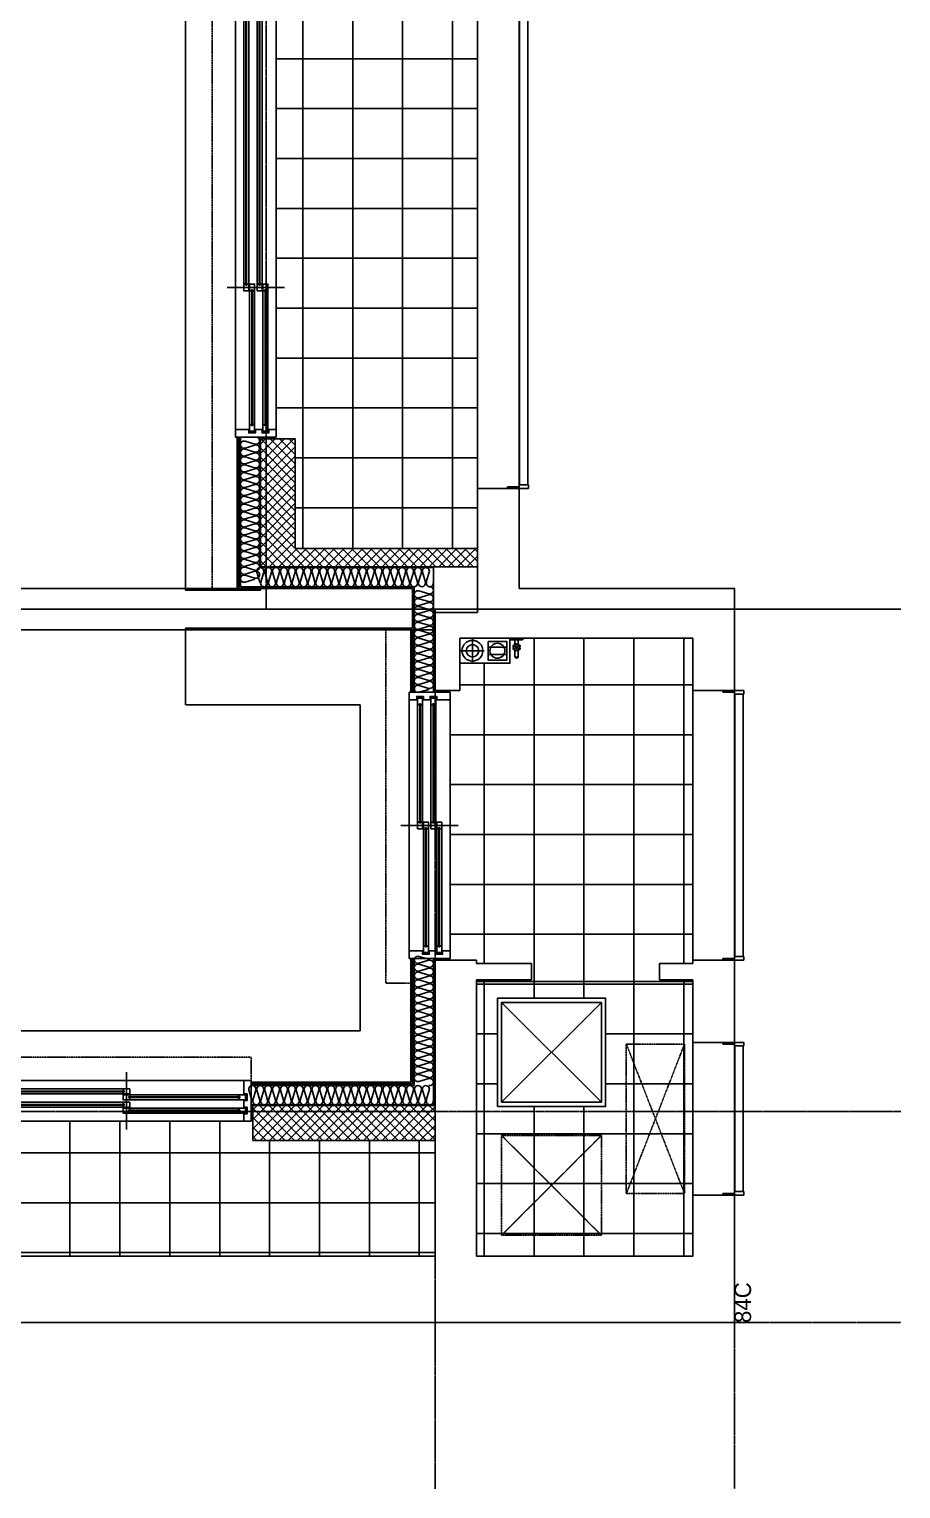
# Model space of a CAD drawing. Header units: millimetres. Extents: x 18456 to 179493, y -203649 to 469211.
# Drawn here: x 146265 to 151505, y -120631 to -111852 of the extents above; entities that cross this region are included whole.
import ezdxf

# ---------------------------------------------------------------- set-up
doc = ezdxf.new("R2010")
doc.units = ezdxf.units.MM
for name, pattern in [('X-평면도(기본형)$0$CEN', [52.5, 50, -1, 0.5, -1]), ('X-평면도(기본형)$0$HID', [2.8, 1.8, -1]), ('X-평면도(기본형)$0$HID2', [7.5, 6, -1.5])]:
    doc.linetypes.add(name, pattern=pattern)
for name, color, linetype, true_color in [('X-평면도(기본형)$0$40HAT', 9, 'Continuous', 0x808080), ('X-평면도(기본형)$0$4ELE', 4, 'Continuous', 0x00ffff), ('X-평면도(기본형)$0$4GYP', 4, 'Continuous', 0x00ffff), ('X-평면도(기본형)$0$8ELE', 9, 'Continuous', 0x808080), ('X-평면도(기본형)$0$A06-시설물-설비', 4, 'Continuous', 0x00ffff), ('X-평면도(기본형)$0$AHID', 5, 'X-평면도(기본형)$0$HID', 0x0000ff), ('X-평면도(기본형)$0$CEN', 1, 'X-평면도(기본형)$0$CEN', 0xff0000), ('X-평면도(기본형)$0$DEFTXT', 7, 'Continuous', 0x7fdfff), ('X-평면도(기본형)$0$ETC', 9, 'Continuous', 0x808080), ('X-평면도(기본형)$0$FUR', 6, 'Continuous', 0xff00ff), ('X-평면도(기본형)$0$INS', 9, 'Continuous', 0x808080), ('X-평면도(기본형)$0$INSUL', 9, 'Continuous', 0x808080), ('X-평면도(기본형)$0$MC', 7, 'Continuous', 0x7f7fff), ('X-평면도(기본형)$0$PIPE', 4, 'Continuous', 0x00ffff), ('X-평면도(기본형)$0$TIL', 5, 'Continuous', 0x0000ff), ('X-평면도(기본형)$0$UIS', 7, 'X-평면도(기본형)$0$HID2', 0x000000), ('X-평면도(기본형)$0$W1', 2, 'Continuous', 0xffff00), ('X-평면도(기본형)$0$W2', 3, 'Continuous', 0x00ff00), ('X-평면도(기본형)$0$WID', 4, 'Continuous', 0x00ffff), ('X-평면도(기본형)$0$국기계양대', 9, 'Continuous', 0x808080), ('X-평면도(기본형)$0$피난구', 9, 'Continuous', 0x808080)]:
    doc.layers.add(name, color=color, linetype=linetype, true_color=true_color)
doc.styles.add('맑은 고딕 Regular', font='')
doc.styles.get('맑은 고딕 Regular').set_extended_font_data('M+39D80 怨좊뵓')
pattern_1 = [(315, (-516301.965, -267489.793), (28.2842712, 28.2842712), []), (45, (-516301.965, -267489.793), (-28.2842712, 28.2842712), [])]

# ---------------------------------------------------------------- blocks, each defined once
blk = doc.blocks.new('U61 (X-평면도(기본형)$0$ng)')
at = {"color": 0, "linetype": 'ByBlock', "lineweight": -2}
for p, q in [((-460, -103.5), (-460, 22.5)), ((-460, 22.5), (-450, 22.5)), ((-450, 22.5), (-450, -47.5)), ((450, 22.5), (460, 22.5)), ((450, -47.5), (450, 22.5)), ((460, 22.5), (460, -103.5)), ((-460, -47.5), (-438, -47.5)), ((-438, -47.5), (-438, -50.5)), ((438, -50.5), (-438, -50.5)), ((-438, -50.5), (-438, -100.5)), ((-438, -50.5), (438, -50.5)), ((438, -50.5), (438, -47.5)), ((438, -47.5), (460, -47.5)), ((438, -100.5), (438, -50.5)), ((-438, -103.5), (-460, -103.5)), ((-438, -100.5), (438, -100.5)), ((438, -100.5), (-438, -100.5)), ((-438, -100.5), (-438, -103.5)), ((438, -103.5), (438, -100.5)), ((460, -103.5), (438, -103.5))]:
    blk.add_line(p, q, dxfattribs=at)
blk = doc.blocks.new('U165 (X-평면도(기본형)$0$ng)')
at = {"color": 0, "linetype": 'ByBlock', "lineweight": -2}
for p, q in [((-810, -103.5), (-810, 22.5)), ((-810, 22.5), (-800, 22.5)), ((-800, 22.5), (-800, -47.5)), ((800, 22.5), (810, 22.5)), ((800, -47.5), (800, 22.5)), ((810, 22.5), (810, -103.5)), ((-810, -47.5), (-788, -47.5)), ((-788, -47.5), (-788, -50.5)), ((788, -50.5), (-788, -50.5)), ((-788, -50.5), (-788, -100.5)), ((-788, -50.5), (788, -50.5)), ((788, -50.5), (788, -47.5)), ((788, -47.5), (810, -47.5)), ((788, -100.5), (788, -50.5)), ((-788, -103.5), (-810, -103.5)), ((-788, -100.5), (788, -100.5)), ((788, -100.5), (-788, -100.5)), ((-788, -100.5), (-788, -103.5)), ((788, -103.5), (788, -100.5)), ((810, -103.5), (788, -103.5))]:
    blk.add_line(p, q, dxfattribs=at)
blk = doc.blocks.new('X-평면도(기본형)$0$국기계양대')
at = {"color": 0, "linetype": 'ByBlock', "lineweight": -2}
for p, q in [((-64, 0), (0, 0)), ((-64, 0), (-64, -20)), ((0, 0), (0, -20)), ((-64, -20), (-52, -20)), ((-54, -10), (-10, -10)), ((-54, -10), (-54, -20)), ((-49, -35), (-54, -10)), ((-49, -35), (-15, -35)), ((-49, -35), (-49, -75)), ((-49, -75), (-15, -75)), ((-47, -75), (-47, -140)), ((-17, -75), (-17, -140)), ((-15, -35), (-10, -10)), ((-15, -35), (-15, -75)), ((-12, -20), (0, -20)), ((-10, -10), (-10, -20))]:
    blk.add_line(p, q, dxfattribs=at)
blk.add_circle((-32, -140), 15, dxfattribs=at)
blk = doc.blocks.new('U60 (X-평면도(기본형)$0$ng)')
at = {"color": 0, "linetype": 'ByBlock', "lineweight": -2}
for p, q in [((-1660, -103.5), (-1660, 22.5)), ((-1660, 22.5), (-1650, 22.5)), ((-1650, 22.5), (-1650, -47.5)), ((1650, 22.5), (1660, 22.5)), ((1650, -47.5), (1650, 22.5)), ((1660, 22.5), (1660, -103.5)), ((-1660, -47.5), (-1638, -47.5)), ((-1638, -47.5), (-1638, -50.5)), ((1638, -50.5), (-1638, -50.5)), ((-1638, -50.5), (-1638, -100.5)), ((-1638, -50.5), (1638, -50.5)), ((1638, -50.5), (1638, -47.5)), ((1638, -47.5), (1660, -47.5)), ((1638, -100.5), (1638, -50.5)), ((-1638, -103.5), (-1660, -103.5)), ((-1638, -100.5), (1638, -100.5)), ((1638, -100.5), (-1638, -100.5)), ((-1638, -100.5), (-1638, -103.5)), ((1638, -103.5), (1638, -100.5)), ((1660, -103.5), (1638, -103.5))]:
    blk.add_line(p, q, dxfattribs=at)
at = {"layer": 'X-평면도(기본형)$0$국기계양대'}
blk.add_blockref('X-평면도(기본형)$0$국기계양대', (1570, -53), dxfattribs=at)
blk = doc.blocks.new('X-평면도(기본형)$0$DW2700v')
at = {"layer": 'X-평면도(기본형)$0$WID', "color": 8, "true_color": 0x808080}
for p, q in [((2655, 0), (45, 0)), ((2628.5, -63), (916.5, -63)), ((916.5, -67), (916.5, -63)), ((2628.5, -67), (916.5, -67)), ((2628.5, -67), (2628.5, -63)), ((883.5, -98), (71.5, -98)), ((71.5, -102), (71.5, -98)), ((883.5, -102), (71.5, -102)), ((883.5, -102), (883.5, -98)), ((2628.5, -143), (916.5, -143)), ((916.5, -147), (916.5, -143)), ((2628.5, -147), (916.5, -147)), ((2628.5, -147), (2628.5, -143)), ((45, -245), (2655, -245)), ((883.5, -178), (71.5, -178)), ((71.5, -182), (71.5, -178)), ((883.5, -182), (71.5, -182)), ((883.5, -182), (883.5, -178))]:
    blk.add_line(p, q, dxfattribs=at)
at = {"layer": 'X-평면도(기본형)$0$WID', "color": 1, "true_color": 0xff0000}
blk.add_line((900, -295), (900, 50), dxfattribs=at)
at = {"layer": 'X-평면도(기본형)$0$WID'}
for p, q in [((75, -85), (880, -85)), ((920, -50), (2625, -50)), ((920, -80), (2625, -80)), ((75, -115), (880, -115)), ((75, -165), (880, -165)), ((920, -130), (2625, -130)), ((920, -160), (2625, -160)), ((75, -195), (880, -195))]:
    blk.add_line(p, q, dxfattribs=at)
for points in [[(0, -245), (45, -245), (45, -200), (25, -200), (25, -160), (45, -160), (45, -120), (25, -120), (25, -80), (45, -80), (45, 0), (0, 0)], [(2700, 0), (2655, 0), (2655, -45), (2675, -45), (2675, -85), (2655, -85), (2655, -125), (2675, -125), (2675, -165), (2655, -165), (2655, -245), (2700, -245)], [(75, -85), (35, -85), (35, -115), (75, -115), (75, -105), (69.5, -103.2), (69.5, -96.8), (75, -95)], [(920, -50), (880, -50), (880, -80), (920, -80), (920, -70), (914.5, -68.2), (914.5, -61.8), (920, -60)], [(880, -85), (920, -85), (920, -115), (880, -115), (880, -105), (885.5, -103.2), (885.5, -96.8), (880, -95)], [(2625, -50), (2665, -50), (2665, -80), (2625, -80), (2625, -70), (2630.5, -68.2), (2630.5, -61.8), (2625, -60)], [(75, -165), (35, -165), (35, -195), (75, -195), (75, -185), (69.5, -183.2), (69.5, -176.8), (75, -175)], [(920, -130), (880, -130), (880, -160), (920, -160), (920, -150), (914.5, -148.2), (914.5, -141.8), (920, -140)], [(880, -165), (920, -165), (920, -195), (880, -195), (880, -185), (885.5, -183.2), (885.5, -176.8), (880, -175)], [(2625, -130), (2665, -130), (2665, -160), (2625, -160), (2625, -150), (2630.5, -148.2), (2630.5, -141.8), (2625, -140)]]:
    blk.add_lwpolyline(points, close=True, dxfattribs=at)
at = {"layer": 'X-평면도(기본형)$0$WID', "color": 8, "true_color": 0x808080}
for points in [[(920, -59.2), (922.7, -60.6), (923.3, -61.6), (923.8, -63)], [(920, -70.8), (922.7, -69.4), (923.3, -68.4), (923.8, -67)], [(2625, -59.2), (2622.3, -60.6), (2621.7, -61.6), (2621.2, -63)], [(2625, -70.8), (2622.3, -69.4), (2621.7, -68.4), (2621.2, -67)], [(75, -94.2), (77.7, -95.6), (78.3, -96.6), (78.8, -98)], [(75, -105.8), (77.7, -104.4), (78.3, -103.4), (78.8, -102)], [(75, -174.2), (77.7, -175.6), (78.3, -176.6), (78.8, -178)], [(880, -94.2), (877.3, -95.6), (876.7, -96.6), (876.2, -98)], [(880, -105.8), (877.3, -104.4), (876.7, -103.4), (876.2, -102)], [(880, -174.2), (877.3, -175.6), (876.7, -176.6), (876.2, -178)], [(920, -139.2), (922.7, -140.6), (923.3, -141.6), (923.8, -143)], [(920, -150.8), (922.7, -149.4), (923.3, -148.4), (923.8, -147)], [(2625, -139.2), (2622.3, -140.6), (2621.7, -141.6), (2621.2, -143)], [(2625, -150.8), (2622.3, -149.4), (2621.7, -148.4), (2621.2, -147)], [(75, -185.8), (77.7, -184.4), (78.3, -183.4), (78.8, -182)], [(880, -185.8), (877.3, -184.4), (876.7, -183.4), (876.2, -182)]]:
    blk.add_lwpolyline(points, dxfattribs=at)
blk = doc.blocks.new('X-평면도(기본형)$0$DW1500')
at = {"layer": 'X-평면도(기본형)$0$WID', "color": 8, "true_color": 0x808080}
for p, q in [((1455, 0), (45, 0)), ((766.5, -63), (1428.5, -63)), ((766.5, -63), (766.5, -67)), ((766.5, -67), (1428.5, -67)), ((1428.5, -63), (1428.5, -67)), ((71.5, -98), (733.5, -98)), ((71.5, -98), (71.5, -102)), ((71.5, -102), (733.5, -102)), ((733.5, -98), (733.5, -102)), ((766.5, -143), (1428.5, -143)), ((766.5, -143), (766.5, -147)), ((766.5, -147), (1428.5, -147)), ((1428.5, -143), (1428.5, -147)), ((45, -245), (1455, -245)), ((71.5, -178), (733.5, -178)), ((71.5, -178), (71.5, -182)), ((71.5, -182), (733.5, -182)), ((733.5, -178), (733.5, -182))]:
    blk.add_line(p, q, dxfattribs=at)
at = {"layer": 'X-평면도(기본형)$0$WID', "color": 1, "true_color": 0xff0000}
blk.add_line((750, 50), (750, -295), dxfattribs=at)
at = {"layer": 'X-평면도(기본형)$0$WID'}
for p, q in [((730, -85), (75, -85)), ((1425, -50), (770, -50)), ((1425, -80), (770, -80)), ((730, -115), (75, -115)), ((730, -165), (75, -165)), ((1425, -130), (770, -130)), ((1425, -160), (770, -160)), ((730, -195), (75, -195))]:
    blk.add_line(p, q, dxfattribs=at)
for points in [[(0, -245), (45, -245), (45, -200), (25, -200), (25, -160), (45, -160), (45, -120), (25, -120), (25, -80), (45, -80), (45, 0), (0, 0)], [(1500, 0), (1455, 0), (1455, -45), (1475, -45), (1475, -85), (1455, -85), (1455, -125), (1475, -125), (1475, -165), (1455, -165), (1455, -245), (1500, -245)], [(75, -115), (35, -115), (35, -85), (75, -85), (75, -95), (69.5, -96.8), (69.5, -103.2), (75, -105)], [(770, -80), (730, -80), (730, -50), (770, -50), (770, -60), (764.5, -61.8), (764.5, -68.2), (770, -70)], [(730, -115), (770, -115), (770, -85), (730, -85), (730, -95), (735.5, -96.8), (735.5, -103.2), (730, -105)], [(1425, -80), (1465, -80), (1465, -50), (1425, -50), (1425, -60), (1430.5, -61.8), (1430.5, -68.2), (1425, -70)], [(75, -195), (35, -195), (35, -165), (75, -165), (75, -175), (69.5, -176.8), (69.5, -183.2), (75, -185)], [(770, -160), (730, -160), (730, -130), (770, -130), (770, -140), (764.5, -141.8), (764.5, -148.2), (770, -150)], [(730, -195), (770, -195), (770, -165), (730, -165), (730, -175), (735.5, -176.8), (735.5, -183.2), (730, -185)], [(1425, -160), (1465, -160), (1465, -130), (1425, -130), (1425, -140), (1430.5, -141.8), (1430.5, -148.2), (1425, -150)]]:
    blk.add_lwpolyline(points, close=True, dxfattribs=at)
at = {"layer": 'X-평면도(기본형)$0$WID', "color": 8, "true_color": 0x808080}
for points in [[(770, -59.2), (772.7, -60.6), (773.3, -61.6), (773.8, -63)], [(770, -70.8), (772.7, -69.4), (773.3, -68.4), (773.8, -67)], [(1425, -59.2), (1422.3, -60.6), (1421.7, -61.6), (1421.2, -63)], [(1425, -70.8), (1422.3, -69.4), (1421.7, -68.4), (1421.2, -67)], [(75, -94.2), (77.7, -95.6), (78.3, -96.6), (78.8, -98)], [(75, -105.8), (77.7, -104.4), (78.3, -103.4), (78.8, -102)], [(75, -174.2), (77.7, -175.6), (78.3, -176.6), (78.8, -178)], [(730, -94.2), (727.3, -95.6), (726.7, -96.6), (726.2, -98)], [(730, -105.8), (727.3, -104.4), (726.7, -103.4), (726.2, -102)], [(730, -174.2), (727.3, -175.6), (726.7, -176.6), (726.2, -178)], [(770, -139.2), (772.7, -140.6), (773.3, -141.6), (773.8, -143)], [(770, -150.8), (772.7, -149.4), (773.3, -148.4), (773.8, -147)], [(1425, -139.2), (1422.3, -140.6), (1421.7, -141.6), (1421.2, -143)], [(1425, -150.8), (1422.3, -149.4), (1421.7, -148.4), (1421.2, -147)], [(75, -185.8), (77.7, -184.4), (78.3, -183.4), (78.8, -182)], [(730, -185.8), (727.3, -184.4), (726.7, -183.4), (726.2, -182)]]:
    blk.add_lwpolyline(points, dxfattribs=at)
blk = doc.blocks.new('X-평면도(기본형)$0$A$C5AA0109C')
at = {"layer": 'X-평면도(기본형)$0$PIPE', "color": 1, "linetype": 'Continuous', "true_color": 0xff0000}
for p, q in [((-5.5, -75), (-144.5, -75)), ((-75, -5.5), (-75, -144.5)), ((-97.5, -281.2), (-97.5, -168.7)), ((-52.5, -281.2), (-52.5, -168.7))]:
    blk.add_line(p, q, dxfattribs=at)
at = {"layer": 'X-평면도(기본형)$0$PIPE', "linetype": 'Continuous'}
for points in [[(0, -300), (0, 0), (-150, 0), (-150, -300)], [(-18.8, -168.7), (-18.8, -281.2), (-131.2, -281.2), (-131.2, -168.7)]]:
    blk.add_lwpolyline(points, close=True, dxfattribs=at)
for centre, radius in [((-75, -75), 62.5), ((-75, -75), 37.5), ((-75, -225), 45)]:
    blk.add_circle(centre, radius, dxfattribs=at)
blk = doc.blocks.new('X-평면도(기본형)$0$A$C66AC16F3')
at = {"layer": 'X-평면도(기본형)$0$A06-시설물-설비', "color": 6, "true_color": 0xff00ff}
for p, q in [((-109.2, -315), (-74.5, -315)), ((-109.2, -335), (-74.5, -335)), ((-34.2, -315), (-9.2, -315)), ((-34.2, -335), (-9.2, -335)), ((-1.2, -285), (0, -285)), ((-1.2, -365), (0, -365))]:
    blk.add_line(p, q, dxfattribs=at)
at = {"layer": 'X-평면도(기본형)$0$A06-시설물-설비', "color": 6, "linetype": 'Continuous', "true_color": 0xff00ff}
blk.add_line((-9.2, -357), (-9.2, -293), dxfattribs=at)
at = {"layer": 'X-평면도(기본형)$0$A06-시설물-설비', "color": 6, "ltscale": 2, "true_color": 0xff00ff}
blk.add_line((0, -285), (0, -365), dxfattribs=at)
at = {"layer": 'X-평면도(기본형)$0$A06-시설물-설비', "color": 6, "linetype": 'Continuous', "true_color": 0xff00ff}
for radius in [17.9, 6.84, 5.28]:
    blk.add_circle((-54.4, -325), radius, dxfattribs=at)
at = {"layer": 'X-평면도(기본형)$0$A06-시설물-설비', "color": 6, "true_color": 0xff00ff}
blk.add_arc((-109.2, -325), 10, 90, 270, dxfattribs=at)
at = {"layer": 'X-평면도(기본형)$0$A06-시설물-설비', "color": 6, "linetype": 'Continuous', "true_color": 0xff00ff}
for centre, radius, start, end in [((-106.8, -325), 10.3, 103.63561, 256.36439), ((-99, -325), 14.3, 135.6597, 224.3403), ((-54.4, -325), 22.5, 147.41022, 167.58978), ((-79.2, -325), 5.59, 300.05549, 59.94451), ((-54.4, -325), 22.5, 192.41022, 212.58978), ((-71.9, -307.5), 5.59, 255.05549, 14.94451), ((-71.9, -342.5), 5.59, 345.05549, 104.94451), ((-54.4, -325), 22.5, 102.41022, 122.58978), ((-54.4, -325), 22.5, 237.41022, 257.58978), ((-54.4, -300.2), 5.59, 210.05549, 329.94451), ((-54.4, -349.8), 5.59, 30.05549, 149.94451), ((-54.4, -325), 22.5, 57.41022, 77.58978), ((-54.4, -325), 22.5, 282.41022, 302.58978), ((-36.9, -307.5), 5.59, 165.05549, 284.94451), ((-36.9, -342.5), 5.59, 75.05549, 194.94451), ((-54.4, -325), 22.5, 12.41022, 32.58978), ((-54.4, -325), 22.5, 327.41022, 347.58978), ((-29.6, -325), 5.59, 120.05549, 239.94451), ((-1.2, -293), 8, 90, 180), ((-1.2, -357), 8, 180, 270)]:
    blk.add_arc(centre, radius, start, end, dxfattribs=at)
blk = doc.blocks.new('X-평면도(기본형)$0$dw1600')
at = {"layer": 'X-평면도(기본형)$0$WID', "color": 8, "true_color": 0x808080}
for p, q in [((1555, 0), (45, 0)), ((816.5, -63), (1528.5, -63)), ((816.5, -63), (816.5, -67)), ((816.5, -67), (1528.5, -67)), ((1528.5, -63), (1528.5, -67)), ((71.5, -98), (783.5, -98)), ((71.5, -98), (71.5, -102)), ((71.5, -102), (783.5, -102)), ((783.5, -98), (783.5, -102)), ((816.5, -143), (1528.5, -143)), ((816.5, -143), (816.5, -147)), ((816.5, -147), (1528.5, -147)), ((1528.5, -143), (1528.5, -147)), ((45, -245), (1555, -245)), ((71.5, -178), (783.5, -178)), ((71.5, -178), (71.5, -182)), ((71.5, -182), (783.5, -182)), ((783.5, -178), (783.5, -182))]:
    blk.add_line(p, q, dxfattribs=at)
at = {"layer": 'X-평면도(기본형)$0$WID', "color": 1, "true_color": 0xff0000}
blk.add_line((800, 50), (800, -295), dxfattribs=at)
at = {"layer": 'X-평면도(기본형)$0$WID'}
for p, q in [((780, -85), (75, -85)), ((1525, -50), (820, -50)), ((1525, -80), (820, -80)), ((780, -115), (75, -115)), ((780, -165), (75, -165)), ((1525, -130), (820, -130)), ((1525, -160), (820, -160)), ((780, -195), (75, -195))]:
    blk.add_line(p, q, dxfattribs=at)
for points in [[(0, -245), (45, -245), (45, -200), (25, -200), (25, -160), (45, -160), (45, -120), (25, -120), (25, -80), (45, -80), (45, 0), (0, 0)], [(1600, 0), (1555, 0), (1555, -45), (1575, -45), (1575, -85), (1555, -85), (1555, -125), (1575, -125), (1575, -165), (1555, -165), (1555, -245), (1600, -245)], [(75, -115), (35, -115), (35, -85), (75, -85), (75, -95), (69.5, -96.8), (69.5, -103.2), (75, -105)], [(820, -80), (780, -80), (780, -50), (820, -50), (820, -60), (814.5, -61.8), (814.5, -68.2), (820, -70)], [(780, -115), (820, -115), (820, -85), (780, -85), (780, -95), (785.5, -96.8), (785.5, -103.2), (780, -105)], [(1525, -80), (1565, -80), (1565, -50), (1525, -50), (1525, -60), (1530.5, -61.8), (1530.5, -68.2), (1525, -70)], [(75, -195), (35, -195), (35, -165), (75, -165), (75, -175), (69.5, -176.8), (69.5, -183.2), (75, -185)], [(820, -160), (780, -160), (780, -130), (820, -130), (820, -140), (814.5, -141.8), (814.5, -148.2), (820, -150)], [(780, -195), (820, -195), (820, -165), (780, -165), (780, -175), (785.5, -176.8), (785.5, -183.2), (780, -185)], [(1525, -160), (1565, -160), (1565, -130), (1525, -130), (1525, -140), (1530.5, -141.8), (1530.5, -148.2), (1525, -150)]]:
    blk.add_lwpolyline(points, close=True, dxfattribs=at)
at = {"layer": 'X-평면도(기본형)$0$WID', "color": 8, "true_color": 0x808080}
for points in [[(820, -59.2), (822.7, -60.6), (823.3, -61.6), (823.8, -63)], [(820, -70.8), (822.7, -69.4), (823.3, -68.4), (823.8, -67)], [(1525, -59.2), (1522.3, -60.6), (1521.7, -61.6), (1521.2, -63)], [(1525, -70.8), (1522.3, -69.4), (1521.7, -68.4), (1521.2, -67)], [(75, -94.2), (77.7, -95.6), (78.3, -96.6), (78.8, -98)], [(75, -105.8), (77.7, -104.4), (78.3, -103.4), (78.8, -102)], [(75, -174.2), (77.7, -175.6), (78.3, -176.6), (78.8, -178)], [(780, -94.2), (777.3, -95.6), (776.7, -96.6), (776.2, -98)], [(780, -105.8), (777.3, -104.4), (776.7, -103.4), (776.2, -102)], [(780, -174.2), (777.3, -175.6), (776.7, -176.6), (776.2, -178)], [(820, -139.2), (822.7, -140.6), (823.3, -141.6), (823.8, -143)], [(820, -150.8), (822.7, -149.4), (823.3, -148.4), (823.8, -147)], [(1525, -139.2), (1522.3, -140.6), (1521.7, -141.6), (1521.2, -143)], [(1525, -150.8), (1522.3, -149.4), (1521.7, -148.4), (1521.2, -147)], [(75, -185.8), (77.7, -184.4), (78.3, -183.4), (78.8, -182)], [(780, -185.8), (777.3, -184.4), (776.7, -183.4), (776.2, -182)]]:
    blk.add_lwpolyline(points, dxfattribs=at)
blk = doc.blocks.new('X-평면도(기본형)$0$esp')
at = {"layer": 'X-평면도(기본형)$0$FUR', "linetype": 'X-평면도(기본형)$0$HID'}
for p, q in [((375, 400), (1275, 50)), ((375, 50), (1275, 400))]:
    blk.add_line(p, q, dxfattribs=at)
at = {"layer": 'X-평면도(기본형)$0$FUR'}
blk.add_lwpolyline([(900, 1175), (1550, 1175), (1550, 525), (900, 525)], close=True, dxfattribs=at)
at = {"layer": 'X-평면도(기본형)$0$FUR', "linetype": 'X-평면도(기본형)$0$HID'}
blk.add_lwpolyline([(375, 50), (375, 400), (1275, 400), (1275, 50)], close=True, dxfattribs=at)
at = {"layer": 'X-평면도(기본형)$0$MC'}
blk.add_lwpolyline([(1650, 0), (0, 0), (0, 1300), (1650, 1300)], close=True, dxfattribs=at)
at = {"layer": 'X-평면도(기본형)$0$피난구', "linetype": 'X-평면도(기본형)$0$HID'}
for p, q in [((125, 550), (725, 1150)), ((125, 1150), (725, 550))]:
    blk.add_line(p, q, dxfattribs=at)
at = {"layer": 'X-평면도(기본형)$0$피난구', "color": 1, "true_color": 0xff0000}
for p, q in [((925, 550), (1525, 1150)), ((925, 1150), (1525, 550))]:
    blk.add_line(p, q, dxfattribs=at)
at = {"layer": 'X-평면도(기본형)$0$피난구', "linetype": 'X-평면도(기본형)$0$HID'}
blk.add_lwpolyline([(125, 1150), (725, 1150), (725, 550), (125, 550)], close=True, dxfattribs=at)
at = {"layer": 'X-평면도(기본형)$0$피난구'}
blk.add_lwpolyline([(925, 1150), (1525, 1150), (1525, 550), (925, 550)], close=True, dxfattribs=at)
blk = doc.blocks.new('X-평면도(기본형)$0$is')
at = {"layer": 'X-평면도(기본형)$0$INS'}
blk.add_line((0, 450), (0, 0), dxfattribs=at)
at = {"layer": 'X-평면도(기본형)$0$W1'}
blk.add_lwpolyline([(0, 0), (-10, 0), (-10, 450), (0, 450)], dxfattribs=at)
blk = doc.blocks.new('U104 (X-평면도(기본형)$0$ins-l)')
at = {"layer": 'X-평면도(기본형)$0$INSUL', "color": 8, "true_color": 0x808080}
for p, q in [((36.9, 24.2), (21.4, 75.8)), ((57.5, 75.8), (42, 24.2)), ((78.1, 24.2), (62.6, 75.8)), ((98.7, 75.8), (83.2, 24.2)), ((119.3, 24.2), (103.8, 75.8)), ((139.9, 75.8), (124.5, 24.2)), ((160.5, 24.2), (145.1, 75.8)), ((181.1, 75.8), (165.7, 24.2)), ((201.7, 24.2), (186.3, 75.8)), ((222.3, 75.8), (206.9, 24.2)), ((243, 24.2), (227.5, 75.8)), ((263.6, 75.8), (248.1, 24.2)), ((284.2, 24.2), (268.7, 75.8)), ((304.8, 75.8), (289.3, 24.2)), ((325.4, 24.2), (309.9, 75.8)), ((346, 75.8), (330.6, 24.2)), ((366.6, 24.2), (351.2, 75.8)), ((387.2, 75.8), (371.8, 24.2)), ((407.8, 24.2), (392.4, 75.8)), ((428.4, 75.8), (413, 24.2)), ((449.1, 24.2), (433.6, 75.8)), ((469.7, 75.8), (454.2, 24.2)), ((490.3, 24.2), (474.8, 75.8)), ((510.9, 75.8), (495.4, 24.2)), ((531.5, 24.2), (516, 75.8)), ((552.1, 75.8), (536.6, 24.2)), ((572.7, 24.2), (557.3, 75.8)), ((593.3, 75.8), (577.9, 24.2)), ((613.9, 24.2), (598.5, 75.8)), ((634.5, 75.8), (619.1, 24.2)), ((655.2, 24.2), (639.7, 75.8)), ((675.8, 75.8), (660.3, 24.2)), ((696.4, 24.2), (680.9, 75.8)), ((717, 75.8), (701.5, 24.2)), ((737.6, 24.2), (722.1, 75.8)), ((758.2, 75.8), (742.7, 24.2)), ((778.8, 24.2), (763.4, 75.8)), ((799.4, 75.8), (784, 24.2)), ((820, 24.2), (804.6, 75.8)), ((840.6, 75.8), (825.2, 24.2)), ((861.3, 24.2), (845.8, 75.8)), ((881.9, 75.8), (866.4, 24.2)), ((902.5, 24.2), (887, 75.8)), ((923.1, 75.8), (907.6, 24.2))]:
    blk.add_line(p, q, dxfattribs=at)
at = {"layer": 'X-평면도(기본형)$0$INSUL', "color": 8, "true_color": 0x808080, "extrusion": (0, 0, -1)}
for centre in [(-39.4, 81.2), (-80.7, 81.2), (-121.9, 81.2), (-163.1, 81.2), (-204.3, 81.2), (-245.5, 81.2), (-286.8, 81.2), (-328, 81.2), (-369.2, 81.2), (-410.4, 81.2), (-451.6, 81.2), (-492.9, 81.2), (-534.1, 81.2), (-575.3, 81.2), (-616.5, 81.2), (-657.7, 81.2), (-699, 81.2), (-740.2, 81.2), (-781.4, 81.2), (-822.6, 81.2), (-863.8, 81.2), (-905.1, 81.2)]:
    blk.add_arc(centre, 18.8, 343.30076, 196.69924, dxfattribs=at)
at = {"layer": 'X-평면도(기본형)$0$INSUL', "color": 8, "true_color": 0x808080}
for centre in [(18.8, 18.8), (60, 18.8), (101.3, 18.8), (142.5, 18.8), (183.7, 18.8), (224.9, 18.8), (266.1, 18.8), (307.4, 18.8), (348.6, 18.8), (389.8, 18.8), (431, 18.8), (472.2, 18.8), (513.5, 18.8), (554.7, 18.8), (595.9, 18.8), (637.1, 18.8), (678.3, 18.8), (719.6, 18.8), (760.8, 18.8), (802, 18.8), (843.2, 18.8), (884.4, 18.8)]:
    blk.add_arc(centre, 18.8, 163.30076, 16.69924, dxfattribs=at)
blk = doc.blocks.new('U78 (X-평면도(기본형)$0$ins-l)')
at = {"layer": 'X-평면도(기본형)$0$INSUL', "color": 8, "true_color": 0x808080}
for p, q in [((36.9, 24.2), (21.4, 75.8)), ((57.5, 75.8), (42, 24.2)), ((78.1, 24.2), (62.6, 75.8)), ((98.7, 75.8), (83.2, 24.2)), ((119.3, 24.2), (103.8, 75.8)), ((139.9, 75.8), (124.5, 24.2)), ((160.5, 24.2), (145.1, 75.8)), ((181.1, 75.8), (165.7, 24.2)), ((201.7, 24.2), (186.3, 75.8)), ((222.3, 75.8), (206.9, 24.2)), ((243, 24.2), (227.5, 75.8)), ((263.6, 75.8), (248.1, 24.2)), ((284.2, 24.2), (268.7, 75.8)), ((304.8, 75.8), (289.3, 24.2)), ((325.4, 24.2), (309.9, 75.8)), ((346, 75.8), (330.6, 24.2)), ((366.6, 24.2), (351.2, 75.8)), ((387.2, 75.8), (371.8, 24.2)), ((407.8, 24.2), (392.4, 75.8)), ((428.4, 75.8), (413, 24.2)), ((449.1, 24.2), (433.6, 75.8)), ((469.7, 75.8), (454.2, 24.2)), ((490.3, 24.2), (474.8, 75.8)), ((510.9, 75.8), (495.4, 24.2)), ((531.5, 24.2), (516, 75.8)), ((552.1, 75.8), (536.6, 24.2)), ((572.7, 24.2), (557.3, 75.8)), ((593.3, 75.8), (577.9, 24.2)), ((613.9, 24.2), (598.5, 75.8)), ((634.5, 75.8), (619.1, 24.2)), ((655.2, 24.2), (639.7, 75.8)), ((675.8, 75.8), (660.3, 24.2)), ((696.4, 24.2), (680.9, 75.8)), ((717, 75.8), (701.5, 24.2)), ((737.6, 24.2), (722.1, 75.8)), ((758.2, 75.8), (742.7, 24.2))]:
    blk.add_line(p, q, dxfattribs=at)
at = {"layer": 'X-평면도(기본형)$0$INSUL', "color": 8, "true_color": 0x808080, "extrusion": (0, 0, -1)}
for centre in [(-39.4, 81.2), (-80.7, 81.2), (-121.9, 81.2), (-163.1, 81.2), (-204.3, 81.2), (-245.5, 81.2), (-286.8, 81.2), (-328, 81.2), (-369.2, 81.2), (-410.4, 81.2), (-451.6, 81.2), (-492.9, 81.2), (-534.1, 81.2), (-575.3, 81.2), (-616.5, 81.2), (-657.7, 81.2), (-699, 81.2), (-740.2, 81.2)]:
    blk.add_arc(centre, 18.8, 343.30076, 196.69924, dxfattribs=at)
at = {"layer": 'X-평면도(기본형)$0$INSUL', "color": 8, "true_color": 0x808080}
for centre in [(18.8, 18.8), (60, 18.8), (101.3, 18.8), (142.5, 18.8), (183.7, 18.8), (224.9, 18.8), (266.1, 18.8), (307.4, 18.8), (348.6, 18.8), (389.8, 18.8), (431, 18.8), (472.2, 18.8), (513.5, 18.8), (554.7, 18.8), (595.9, 18.8), (637.1, 18.8), (678.3, 18.8), (719.6, 18.8)]:
    blk.add_arc(centre, 18.8, 163.30076, 16.69924, dxfattribs=at)
blk = doc.blocks.new('U107 (X-평면도(기본형)$0$ins-l)')
at = {"layer": 'X-평면도(기본형)$0$INSUL', "color": 8, "true_color": 0x808080}
for p, q in [((36.9, 24.2), (21.4, 75.8)), ((57.5, 75.8), (42, 24.2)), ((78.1, 24.2), (62.6, 75.8)), ((98.7, 75.8), (83.2, 24.2)), ((119.3, 24.2), (103.8, 75.8)), ((139.9, 75.8), (124.5, 24.2)), ((160.5, 24.2), (145.1, 75.8)), ((181.1, 75.8), (165.7, 24.2)), ((201.7, 24.2), (186.3, 75.8)), ((222.3, 75.8), (206.9, 24.2)), ((243, 24.2), (227.5, 75.8)), ((263.6, 75.8), (248.1, 24.2)), ((284.2, 24.2), (268.7, 75.8)), ((304.8, 75.8), (289.3, 24.2)), ((325.4, 24.2), (309.9, 75.8)), ((346, 75.8), (330.6, 24.2)), ((366.6, 24.2), (351.2, 75.8)), ((387.2, 75.8), (371.8, 24.2)), ((407.8, 24.2), (392.4, 75.8)), ((428.4, 75.8), (413, 24.2)), ((449.1, 24.2), (433.6, 75.8)), ((469.7, 75.8), (454.2, 24.2)), ((490.3, 24.2), (474.8, 75.8)), ((510.9, 75.8), (495.4, 24.2)), ((531.5, 24.2), (516, 75.8)), ((552.1, 75.8), (536.6, 24.2))]:
    blk.add_line(p, q, dxfattribs=at)
at = {"layer": 'X-평면도(기본형)$0$INSUL', "color": 8, "true_color": 0x808080, "extrusion": (0, 0, -1)}
for centre in [(-39.4, 81.2), (-80.7, 81.2), (-121.9, 81.2), (-163.1, 81.2), (-204.3, 81.2), (-245.5, 81.2), (-286.8, 81.2), (-328, 81.2), (-369.2, 81.2), (-410.4, 81.2), (-451.6, 81.2), (-492.9, 81.2), (-534.1, 81.2)]:
    blk.add_arc(centre, 18.8, 343.30076, 196.69924, dxfattribs=at)
at = {"layer": 'X-평면도(기본형)$0$INSUL', "color": 8, "true_color": 0x808080}
for centre in [(18.8, 18.8), (60, 18.8), (101.3, 18.8), (142.5, 18.8), (183.7, 18.8), (224.9, 18.8), (266.1, 18.8), (307.4, 18.8), (348.6, 18.8), (389.8, 18.8), (431, 18.8), (472.2, 18.8), (513.5, 18.8)]:
    blk.add_arc(centre, 18.8, 163.30076, 16.69924, dxfattribs=at)
blk = doc.blocks.new('U111 (X-평면도(기본형)$0$ins-l)')
at = {"layer": 'X-평면도(기본형)$0$INSUL', "color": 8, "true_color": 0x808080}
for p, q in [((36.9, 24.2), (21.4, 75.8)), ((57.5, 75.8), (42, 24.2)), ((78.1, 24.2), (62.6, 75.8)), ((98.7, 75.8), (83.2, 24.2)), ((119.3, 24.2), (103.8, 75.8)), ((139.9, 75.8), (124.5, 24.2)), ((160.5, 24.2), (145.1, 75.8)), ((181.1, 75.8), (165.7, 24.2)), ((201.7, 24.2), (186.3, 75.8)), ((222.3, 75.8), (206.9, 24.2)), ((243, 24.2), (227.5, 75.8)), ((263.6, 75.8), (248.1, 24.2)), ((284.2, 24.2), (268.7, 75.8)), ((304.8, 75.8), (289.3, 24.2)), ((325.4, 24.2), (309.9, 75.8)), ((346, 75.8), (330.6, 24.2)), ((366.6, 24.2), (351.2, 75.8)), ((387.2, 75.8), (371.8, 24.2)), ((407.8, 24.2), (392.4, 75.8)), ((428.4, 75.8), (413, 24.2)), ((449.1, 24.2), (433.6, 75.8)), ((469.7, 75.8), (454.2, 24.2)), ((490.3, 24.2), (474.8, 75.8)), ((510.9, 75.8), (495.4, 24.2)), ((531.5, 24.2), (516, 75.8)), ((552.1, 75.8), (536.6, 24.2)), ((572.7, 24.2), (557.3, 75.8)), ((593.3, 75.8), (577.9, 24.2)), ((613.9, 24.2), (598.5, 75.8)), ((634.5, 75.8), (619.1, 24.2)), ((655.2, 24.2), (639.7, 75.8)), ((675.8, 75.8), (660.3, 24.2))]:
    blk.add_line(p, q, dxfattribs=at)
at = {"layer": 'X-평면도(기본형)$0$INSUL', "color": 8, "true_color": 0x808080, "extrusion": (0, 0, -1)}
for centre in [(-39.4, 81.2), (-80.7, 81.2), (-121.9, 81.2), (-163.1, 81.2), (-204.3, 81.2), (-245.5, 81.2), (-286.8, 81.2), (-328, 81.2), (-369.2, 81.2), (-410.4, 81.2), (-451.6, 81.2), (-492.9, 81.2), (-534.1, 81.2), (-575.3, 81.2), (-616.5, 81.2), (-657.7, 81.2)]:
    blk.add_arc(centre, 18.8, 343.30076, 196.69924, dxfattribs=at)
at = {"layer": 'X-평면도(기본형)$0$INSUL', "color": 8, "true_color": 0x808080}
for centre in [(18.8, 18.8), (60, 18.8), (101.3, 18.8), (142.5, 18.8), (183.7, 18.8), (224.9, 18.8), (266.1, 18.8), (307.4, 18.8), (348.6, 18.8), (389.8, 18.8), (431, 18.8), (472.2, 18.8), (513.5, 18.8), (554.7, 18.8), (595.9, 18.8), (637.1, 18.8)]:
    blk.add_arc(centre, 18.8, 163.30076, 16.69924, dxfattribs=at)
blk = doc.blocks.new('U48 (X-평면도(기본형)$0$ins-l)')
at = {"layer": 'X-평면도(기본형)$0$INSUL', "color": 8, "true_color": 0x808080}
for p, q in [((36.9, 24.2), (21.4, 75.8)), ((57.5, 75.8), (42, 24.2)), ((78.1, 24.2), (62.6, 75.8)), ((98.7, 75.8), (83.2, 24.2)), ((119.3, 24.2), (103.8, 75.8)), ((139.9, 75.8), (124.5, 24.2)), ((160.5, 24.2), (145.1, 75.8)), ((181.1, 75.8), (165.7, 24.2)), ((201.7, 24.2), (186.3, 75.8)), ((222.3, 75.8), (206.9, 24.2)), ((243, 24.2), (227.5, 75.8)), ((263.6, 75.8), (248.1, 24.2)), ((284.2, 24.2), (268.7, 75.8)), ((304.8, 75.8), (289.3, 24.2)), ((325.4, 24.2), (309.9, 75.8)), ((346, 75.8), (330.6, 24.2)), ((366.6, 24.2), (351.2, 75.8)), ((387.2, 75.8), (371.8, 24.2)), ((407.8, 24.2), (392.4, 75.8)), ((428.4, 75.8), (413, 24.2)), ((449.1, 24.2), (433.6, 75.8)), ((469.7, 75.8), (454.2, 24.2)), ((490.3, 24.2), (474.8, 75.8)), ((510.9, 75.8), (495.4, 24.2)), ((531.5, 24.2), (516, 75.8)), ((552.1, 75.8), (536.6, 24.2)), ((572.7, 24.2), (557.3, 75.8)), ((593.3, 75.8), (577.9, 24.2)), ((613.9, 24.2), (598.5, 75.8)), ((634.5, 75.8), (619.1, 24.2)), ((655.2, 24.2), (639.7, 75.8)), ((675.8, 75.8), (660.3, 24.2)), ((696.4, 24.2), (680.9, 75.8)), ((717, 75.8), (701.5, 24.2)), ((737.6, 24.2), (722.1, 75.8)), ((758.2, 75.8), (742.7, 24.2)), ((778.8, 24.2), (763.4, 75.8)), ((799.4, 75.8), (784, 24.2)), ((820, 24.2), (804.6, 75.8)), ((840.6, 75.8), (825.2, 24.2)), ((861.3, 24.2), (845.8, 75.8)), ((881.9, 75.8), (866.4, 24.2)), ((902.5, 24.2), (887, 75.8)), ((923.1, 75.8), (907.6, 24.2)), ((943.7, 24.2), (928.2, 75.8)), ((964.3, 75.8), (948.8, 24.2))]:
    blk.add_line(p, q, dxfattribs=at)
at = {"layer": 'X-평면도(기본형)$0$INSUL', "color": 8, "true_color": 0x808080, "extrusion": (0, 0, -1)}
for centre in [(-39.4, 81.2), (-80.7, 81.2), (-121.9, 81.2), (-163.1, 81.2), (-204.3, 81.2), (-245.5, 81.2), (-286.8, 81.2), (-328, 81.2), (-369.2, 81.2), (-410.4, 81.2), (-451.6, 81.2), (-492.9, 81.2), (-534.1, 81.2), (-575.3, 81.2), (-616.5, 81.2), (-657.7, 81.2), (-699, 81.2), (-740.2, 81.2), (-781.4, 81.2), (-822.6, 81.2), (-863.8, 81.2), (-905.1, 81.2), (-946.3, 81.2)]:
    blk.add_arc(centre, 18.8, 343.30076, 196.69924, dxfattribs=at)
at = {"layer": 'X-평면도(기본형)$0$INSUL', "color": 8, "true_color": 0x808080}
for centre in [(18.8, 18.8), (60, 18.8), (101.3, 18.8), (142.5, 18.8), (183.7, 18.8), (224.9, 18.8), (266.1, 18.8), (307.4, 18.8), (348.6, 18.8), (389.8, 18.8), (431, 18.8), (472.2, 18.8), (513.5, 18.8), (554.7, 18.8), (595.9, 18.8), (637.1, 18.8), (678.3, 18.8), (719.6, 18.8), (760.8, 18.8), (802, 18.8), (843.2, 18.8), (884.4, 18.8), (925.7, 18.8)]:
    blk.add_arc(centre, 18.8, 163.30076, 16.69924, dxfattribs=at)

msp = doc.modelspace()

# ---------------------------------------------------------------- hatches: boundary and pattern name
at = {"layer": 'X-평면도(기본형)$0$40HAT'}
h = msp.add_hatch(dxfattribs=at)
h.set_pattern_fill('H3', color=256, scale=40, style=0, pattern_type=2)
h.set_pattern_definition(pattern_1)
h.paths.add_polyline_path([(148959.6, -115085.5), (148959.6, -114975.5), (147864.6, -114975.5), (147864.6, -114315.5), (147654.6, -114315.5), (147654.6, -115085.5)], flags=0)
h = msp.add_hatch(dxfattribs=at)
h.set_pattern_fill('H3', color=256, scale=40, style=0, pattern_type=2)
h.set_pattern_definition(pattern_1)
h.paths.add_polyline_path([(147609.6, -118535.5), (147609.6, -118325.5), (148704.6, -118325.5), (148704.6, -118535.5), (147609.6, -118535.5)], flags=0)
at = {"layer": 'X-평면도(기본형)$0$TIL'}
h = msp.add_hatch(dxfattribs=at)
h.set_pattern_fill('H3', color=256, scale=300, angle=45, style=0, pattern_type=2)
h.set_pattern_definition([(360, (-490490.35, -76030.52), (2e-13, 300), []), (90, (-490490.35, -76030.52), (-300, 9e-14), [])])
h.paths.add_polyline_path([(148959.6, -114975.5), (147864.6, -114975.5), (147864.6, -114315.5), (147749.6, -114315.5), (147749.6, -111595.5), (147864.6, -111595.5), (147864.6, -104195.5), (148959.6, -104195.5)], flags=0)
h = msp.add_hatch(dxfattribs=at)
h.set_pattern_fill('H3', color=256, scale=300, angle=45, style=0, pattern_type=2)
h.set_pattern_definition([(360, (-489400.35, -70195.52), (2e-13, 300), []), (90, (-489400.35, -70195.52), (-300, 9e-14), [])])
h.paths.add_polyline_path([(150254.6, -117470.5), (150054.6, -117470.5), (150054.6, -117570.5), (150254.6, -117570.5), (150254.6, -119230.5), (148954.6, -119230.5), (148954.6, -117570.5), (149284.6, -117570.5), (149284.6, -117470.5), (148954.6, -117470.5), (148954.6, -117450.5), (148794.6, -117450.5), (148794.6, -115830.5), (148854.6, -115830.5), (148854.6, -115665.5), (149154.6, -115665.5), (149154.6, -115515.5), (150254.6, -115515.5)], flags=0)
h.paths.add_polyline_path([(149079.6, -117680.5), (149079.6, -118330.5), (149729.6, -118330.5), (149729.6, -117680.5)], flags=0)
h = msp.add_hatch(dxfattribs=at)
h.set_pattern_fill('H3', color=256, scale=300, angle=45, style=0, pattern_type=2)
h.set_pattern_definition([(360, (-494890.35, -69110.52), (2e-13, 300), []), (90, (-494890.35, -69110.52), (-300, 9e-14), [])])
h.paths.add_polyline_path([(142224.6, -117375.5), (142224.6, -119230.5), (148704.6, -119230.5), (148704.6, -118535.5), (147609.6, -118535.5), (147609.6, -118420.5), (146089.6, -118420.5), (146089.6, -118535.5), (143464.6, -118535.5), (143464.6, -117375.5)], flags=0)

# ---------------------------------------------------------------- linework, layer by layer
at = {"layer": 'X-평면도(기본형)$0$4ELE'}
for p, q in [((148959.6, -114615.5), (148959.6, -111295.5)), ((149209.6, -114615.5), (149209.6, -111295.5)), ((150254.6, -117450.5), (150254.6, -115830.5)), ((150504.6, -117450.5), (150504.6, -115830.5)), ((150254.6, -118865.5), (150254.6, -117945.5)), ((150504.6, -118865.5), (150504.6, -117945.5))]:
    msp.add_line(p, q, dxfattribs=at)
at = {"layer": 'X-평면도(기본형)$0$4GYP'}
for p, q in [((147514.6, -115215.5), (147514.6, -114305.5)), ((147524.6, -115215.5), (147524.6, -114305.5)), ((148559.6, -115465.5), (148559.6, -115840.5)), ((148569.6, -115465.5), (148569.6, -115840.5)), ((148559.6, -118185.5), (148559.6, -117440.5)), ((148569.6, -118195.5), (148569.6, -117440.5)), ((147599.6, -118185.5), (148559.6, -118185.5)), ((147599.6, -118195.5), (148569.6, -118195.5))]:
    msp.add_line(p, q, dxfattribs=at)
at = {"layer": 'X-평면도(기본형)$0$AHID'}
msp.add_line((147364.6, -110695.5), (147364.6, -115215.5), dxfattribs=at)
for points in [[(148559.6, -117590.5), (148409.6, -117590.5), (148409.6, -115465.5)], [(147599.6, -118175.5), (147599.6, -118035.5), (146099.6, -118035.5), (146099.6, -118175.5)]]:
    msp.add_lwpolyline(points, dxfattribs=at)
at = {"layer": 'X-평면도(기본형)$0$CEN'}
for p, q in [((147689.6, -115340.5), (147689.6, -104185.5)), ((151504.6, -115340.5), (143089.6, -115340.5)), ((143089.6, -115340.5), (151504.6, -115340.5)), ((148704.6, -120630.5), (148704.6, -115340.5)), ((143639.6, -118360.5), (151504.6, -118360.5)), ((150504.6, -119630.5), (151504.6, -119630.5)), ((150504.6, -119630.5), (150504.6, -120630.5))]:
    msp.add_line(p, q, dxfattribs=at)
at = {"layer": 'X-평면도(기본형)$0$INS'}
for p, q in [((147534.6, -115205.5), (147534.6, -114305.5)), ((147649.6, -115090.5), (147649.6, -114305.5)), ((148694.6, -115090.5), (147649.6, -115090.5)), ((148694.6, -115090.5), (148694.6, -115840.5)), ((148579.6, -115205.5), (147534.6, -115205.5)), ((148579.6, -115205.5), (148579.6, -115840.5)), ((148704.6, -115465.5), (147204.6, -115465.5)), ((148579.6, -118205.5), (148579.6, -117440.5)), ((148694.6, -118320.5), (148694.6, -117440.5)), ((147599.6, -118205.5), (148579.6, -118205.5)), ((147599.6, -118320.5), (148694.6, -118320.5))]:
    msp.add_line(p, q, dxfattribs=at)
at = {"layer": 'X-평면도(기본형)$0$UIS'}
for points in [[(142644.6, -110395.5), (142644.6, -110735.5), (139304.6, -110735.5), (139304.6, -111820.5), (141164.6, -111820.5), (141164.6, -113805.5), (142469.6, -113805.5), (142469.6, -114910.5), (142674.6, -114910.5), (142674.6, -115765.5), (142449.6, -115765.5), (142449.6, -117045.5), (144124.6, -117045.5), (144124.6, -117875.5), (148254.6, -117875.5), (148254.6, -115915.5), (147204.6, -115915.5), (147204.6, -115465.5)], [(147204.6, -115215.5), (147204.6, -110695.5)]]:
    msp.add_lwpolyline(points, dxfattribs=at)
at = {"layer": 'X-평면도(기본형)$0$W1'}
for p, q in [((148959.6, -114615.5), (149209.6, -114615.5)), ((148959.6, -115360.5), (148959.6, -114615.5)), ((149209.6, -115215.5), (149209.6, -114615.5)), ((147204.6, -115215.5), (145969.6, -115215.5)), ((148569.6, -115215.5), (147654.6, -115215.5)), ((148569.6, -115455.5), (148569.6, -115215.5)), ((149209.6, -115215.5), (150504.6, -115215.5)), ((150504.6, -115830.5), (150504.6, -115215.5)), ((148704.6, -115830.5), (148704.6, -115360.5)), ((148704.6, -115360.5), (148959.6, -115360.5)), ((147204.6, -115465.5), (145969.6, -115465.5)), ((148854.6, -115830.5), (148854.6, -115515.5)), ((148854.6, -115515.5), (150254.6, -115515.5)), ((150254.6, -115830.5), (150254.6, -115515.5)), ((148704.6, -115830.5), (148854.6, -115830.5)), ((150254.6, -115830.5), (150504.6, -115830.5)), ((148704.6, -117450.5), (148954.6, -117450.5)), ((148704.6, -119230.5), (148704.6, -117450.5)), ((148954.6, -117470.5), (148954.6, -117450.5)), ((148954.6, -117470.5), (149284.6, -117470.5)), ((149284.6, -117570.5), (149284.6, -117470.5)), ((150054.6, -117470.5), (150254.6, -117470.5)), ((150054.6, -117570.5), (150054.6, -117470.5)), ((150254.6, -117450.5), (150504.6, -117450.5)), ((150254.6, -117470.5), (150254.6, -117450.5)), ((150504.6, -117945.5), (150504.6, -117450.5)), ((149284.6, -117570.5), (148954.6, -117570.5)), ((148954.6, -119230.5), (148954.6, -117570.5)), ((150254.6, -117570.5), (150054.6, -117570.5)), ((150254.6, -117945.5), (150254.6, -117570.5)), ((150254.6, -117945.5), (150504.6, -117945.5)), ((150254.6, -118865.5), (150504.6, -118865.5)), ((150254.6, -119230.5), (150254.6, -118865.5)), ((150504.6, -119630.5), (150504.6, -118865.5)), ((143559.6, -119230.5), (148704.6, -119230.5)), ((148954.6, -119230.5), (150254.6, -119230.5)), ((143559.6, -119630.5), (150504.6, -119630.5))]:
    msp.add_line(p, q, dxfattribs=at)
msp.add_lwpolyline([(147204.6, -115465.5), (147204.6, -115455.5), (148569.6, -115455.5)], dxfattribs=at)
at = {"layer": 'X-평면도(기본형)$0$W2'}
for p, q in [((147654.6, -114315.5), (147654.6, -115085.5)), ((147654.6, -114315.5), (147864.6, -114315.5)), ((147864.6, -114975.5), (147864.6, -114315.5)), ((148959.6, -114975.5), (147864.6, -114975.5)), ((148959.6, -115085.5), (148959.6, -114975.5)), ((147654.6, -115085.5), (148959.6, -115085.5)), ((147609.6, -118535.5), (147609.6, -118325.5)), ((147609.6, -118325.5), (148704.6, -118325.5)), ((148704.6, -118325.5), (148704.6, -118535.5)), ((147609.6, -118535.5), (148704.6, -118535.5))]:
    msp.add_line(p, q, dxfattribs=at)

# ---------------------------------------------------------------- block references
at = {"rotation": 90.00000000000001}
for name, p in [('X-평면도(기본형)$0$DW2700v', (147504.6, -114305.5)), ('X-평면도(기본형)$0$A$C66AC16F3', (148869.6, -115515.5)), ('X-평면도(기본형)$0$esp', (150254.6, -119230.5))]:
    msp.add_blockref(name, p, dxfattribs=at)
at = {"xscale": -1}
msp.add_blockref('X-평면도(기본형)$0$DW1500', (147599.6, -118175.5), dxfattribs=at)
at = {"layer": 'X-평면도(기본형)$0$8ELE', "rotation": 90.00000000000001}
msp.add_blockref('X-평면도(기본형)$0$dw1600', (148549.6, -117440.5), dxfattribs=at)
at = {"layer": 'X-평면도(기본형)$0$ETC', "rotation": 90.00000000000001}
for name, p in [('U60 (X-평면도(기본형)$0$ng)', (149162.1, -112955.5)), ('U165 (X-평면도(기본형)$0$ng)', (150457.1, -116640.5)), ('U61 (X-평면도(기본형)$0$ng)', (150457.1, -118405.5))]:
    msp.add_blockref(name, p, dxfattribs=at)
at = {"layer": 'X-평면도(기본형)$0$INSUL', "yscale": 1.15}
for name, p, xscale, zscale, rotation in [('U78 (X-평면도(기본형)$0$ins-l)', (147649.6, -114305.5), -1.15, 1.149999999999999, 90), ('U107 (X-평면도(기본형)$0$ins-l)', (148694.6, -115205.5), -1.15, 1.149999999999999, 90), ('U111 (X-평면도(기본형)$0$ins-l)', (148694.6, -118205.5), 1.15, 1.15, 90.00000000000001)]:
    msp.add_blockref(name, p, dxfattribs=dict(at, xscale=xscale, zscale=zscale, rotation=rotation))
at = {"layer": 'X-평면도(기본형)$0$INSUL', "xscale": -1.15, "yscale": 1.15, "zscale": 1.149999999999999}
for name, p in [('U104 (X-평면도(기본형)$0$ins-l)', (148694.6, -115205.5)), ('U48 (X-평면도(기본형)$0$ins-l)', (148694.6, -118320.5))]:
    msp.add_blockref(name, p, dxfattribs=at)
at = {"layer": 'X-평면도(기본형)$0$W1', "xscale": -1, "rotation": 270}
msp.add_blockref('X-평면도(기본형)$0$is', (147204.6, -115215.5), dxfattribs=at)
at = {"layer": 'X-평면도(기본형)$0$W2', "rotation": 90.00000000000001}
msp.add_blockref('X-평면도(기본형)$0$A$C5AA0109C', (148854.6, -115515.5), dxfattribs=at)

# ---------------------------------------------------------------- texts
at = {"layer": 'X-평면도(기본형)$0$DEFTXT', "insert": (150504.6, -119388.2), "char_height": 100, "width": 670.652, "attachment_point": 3, "rotation": 90, "style": '맑은 고딕 Regular'}
msp.add_mtext('84C', dxfattribs=at)

doc.saveas('drawing.dxf')
